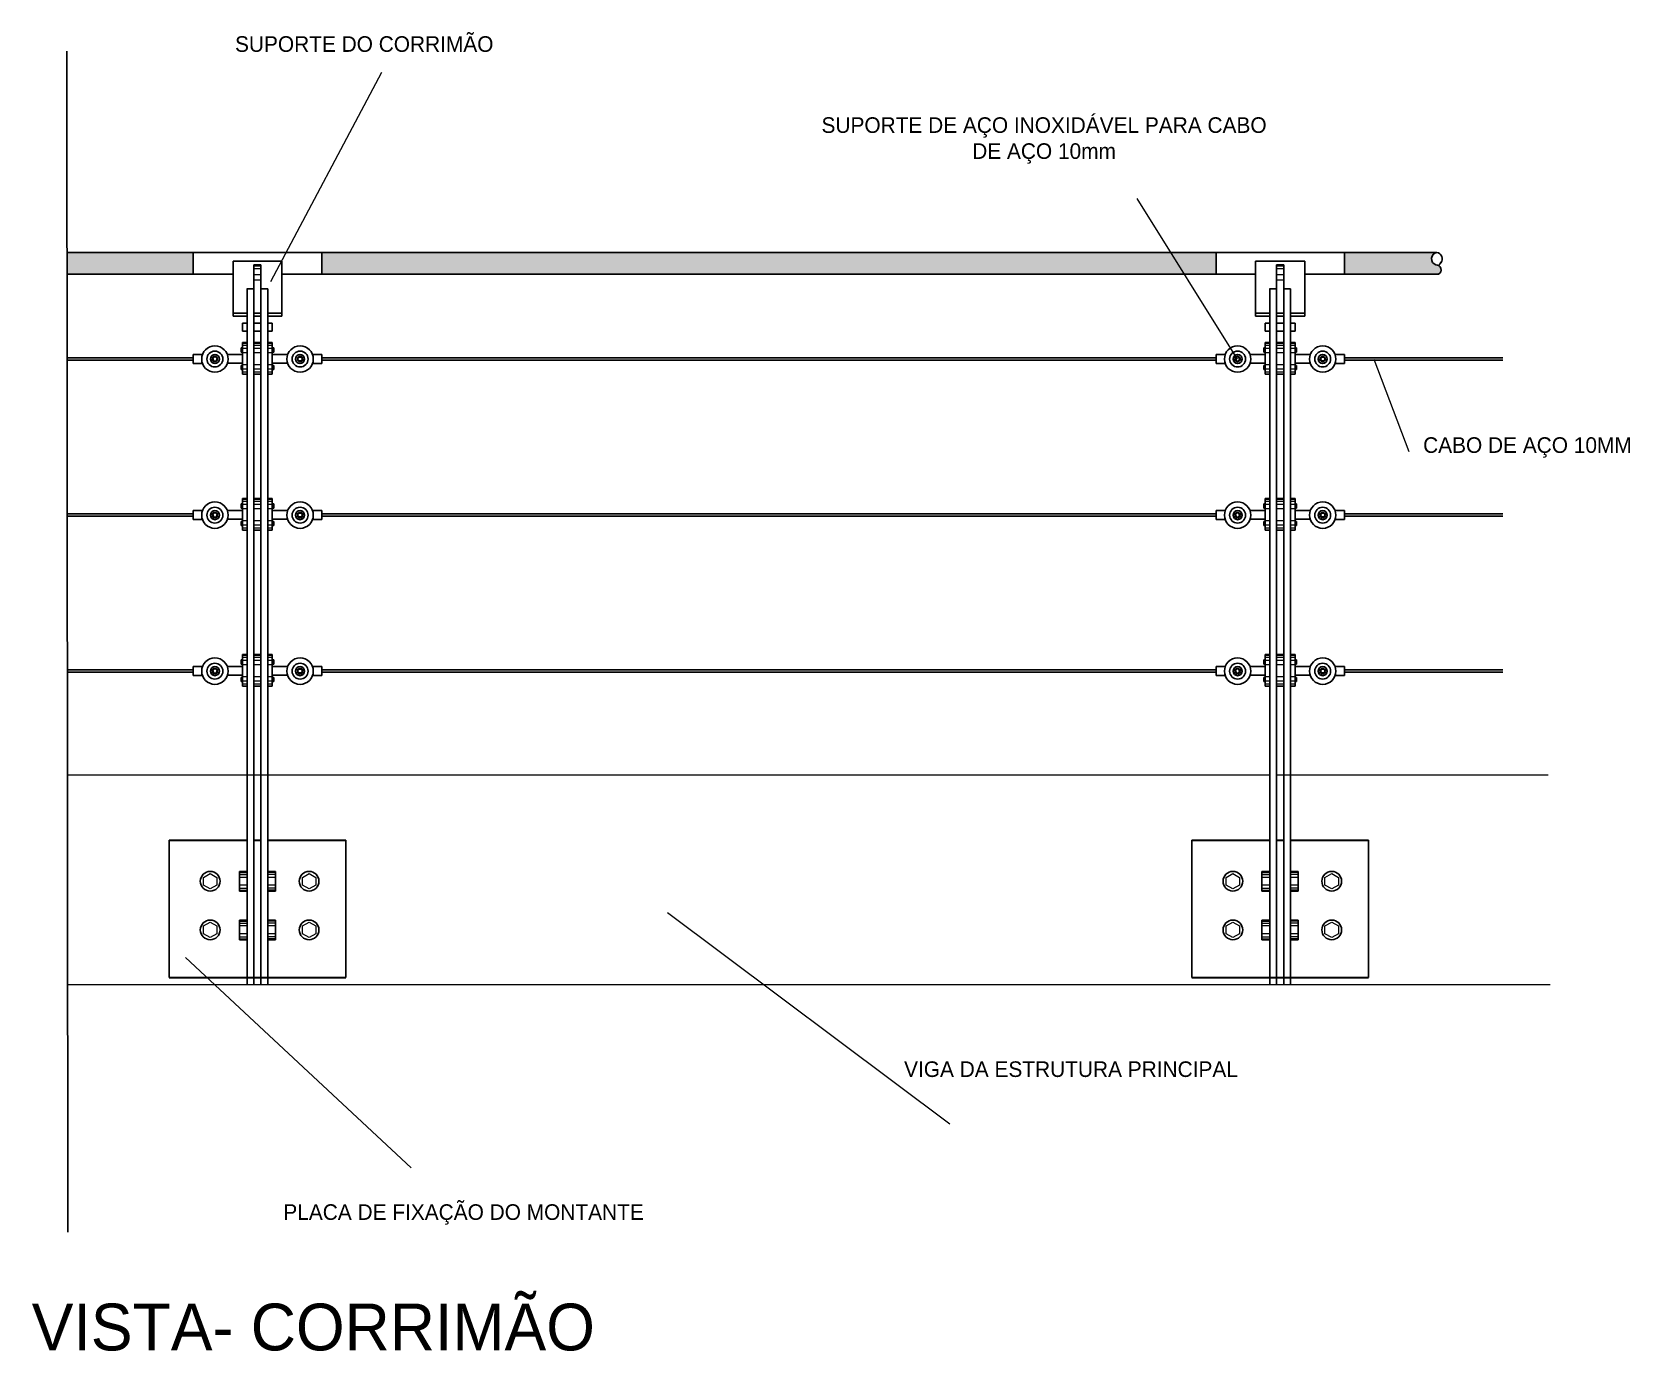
# Model space of a CAD drawing. Header units: millimetres. Extents: x 908.4 to 963.4, y 274.9 to 316.3.
# Drawn here: x 938.97 to 940.228, y 284.136 to 285.174 of the extents above; entities that cross this region are included whole.
import ezdxf

# ---------------------------------------------------------------- set-up
doc = ezdxf.new("R2010")
doc.units = ezdxf.units.MM
doc.header["$LTSCALE"] = 10
doc.layers.add('ESCALERA', color=90, linetype='Continuous')
doc.layers.add('PN-03', color=180, linetype='Continuous', lineweight=30)
doc.layers.add('TEXTOS', color=90, linetype='Continuous', lineweight=9)
doc.styles.add('FER2', font='', dxfattribs={"height": 1.5})
doc.styles.get('FER2').set_extended_font_data('Dauphin')

msp = doc.modelspace()

# ---------------------------------------------------------------- hatches: boundary and pattern name
at = {"layer": 'ESCALERA'}
for points in [[(939.0972, 285.0007), (938.9978, 285.0007), (938.9978, 284.9836), (939.0972, 284.9836)], [(940.0776, 284.9836, 0.649573), (940.0774, 284.9906, -0.925539), (940.0764, 285.0007), (940.0036, 285.0007), (940.0036, 284.9836)]]:
    msp.add_hatch(color=256, dxfattribs=at).paths.add_polyline_path(points)
h = msp.add_hatch(color=256, dxfattribs=at)
h.paths.add_polyline_path([(939.1983, 285.0007), (939.1983, 284.9836), (939.3632, 284.9836), (939.3677, 285.0007)])
h.paths.add_polyline_path([(939.9025, 284.9836), (939.9025, 285.0007), (939.3677, 285.0007), (939.3632, 284.9836)])

# ---------------------------------------------------------------- linework, layer by layer
for p, q in [((938.9976, 285.1591), (938.9985, 284.2294)), ((938.9978, 285.0007), (940.0764, 285.0007)), ((939.0972, 284.9836), (939.0972, 285.0007)), ((939.1983, 284.9836), (939.1983, 285.0007)), ((939.9025, 284.9836), (939.9025, 285.0007)), ((940.0036, 284.9836), (940.0036, 285.0007)), ((939.1285, 284.9939), (939.1285, 284.9506)), ((939.1285, 284.9939), (939.167, 284.9939)), ((939.1449, 284.9909), (939.1449, 284.4241)), ((939.1505, 284.9909), (939.1449, 284.9909)), ((939.1505, 284.9909), (939.1505, 284.4241)), ((939.167, 284.9939), (939.167, 284.9506)), ((939.9337, 284.9939), (939.9337, 284.9506)), ((939.9337, 284.9939), (939.9723, 284.9939)), ((939.9502, 284.9909), (939.9502, 284.4241)), ((939.9558, 284.9909), (939.9502, 284.9909)), ((939.9558, 284.9909), (939.9558, 284.4241)), ((939.9723, 284.9939), (939.9723, 284.9506)), ((940.0776, 284.9905), (940.0776, 284.9905)), ((938.9978, 284.9836), (939.1285, 284.9836)), ((939.167, 284.9836), (939.9337, 284.9836)), ((939.9723, 284.9836), (940.0776, 284.9836)), ((939.1395, 284.9722), (939.1395, 284.4241)), ((939.1449, 284.9721), (939.1395, 284.9721)), ((939.156, 284.9721), (939.1505, 284.9721)), ((939.156, 284.9721), (939.156, 284.4241)), ((939.9448, 284.9722), (939.9448, 284.4241)), ((939.9502, 284.9721), (939.9448, 284.9721)), ((939.9612, 284.9721), (939.9558, 284.9721)), ((939.9612, 284.9721), (939.9612, 284.4241)), ((939.1285, 284.953), (939.1395, 284.953)), ((939.1285, 284.9506), (939.1395, 284.9506)), ((939.1449, 284.953), (939.1505, 284.953)), ((939.1449, 284.9506), (939.1505, 284.9506)), ((939.156, 284.953), (939.167, 284.953)), ((939.156, 284.9506), (939.167, 284.9506)), ((939.9337, 284.953), (939.9448, 284.953)), ((939.9337, 284.9506), (939.9448, 284.9506)), ((939.9502, 284.953), (939.9558, 284.953)), ((939.9502, 284.9506), (939.9558, 284.9506)), ((939.9612, 284.953), (939.9723, 284.953)), ((939.9612, 284.9506), (939.9723, 284.9506)), ((939.136, 284.9387), (939.136, 284.9449)), ((939.1395, 284.9449), (939.136, 284.9449)), ((939.1395, 284.9387), (939.136, 284.9387)), ((939.1505, 284.9449), (939.1449, 284.9449)), ((939.1505, 284.9387), (939.1449, 284.9387)), ((939.1594, 284.9449), (939.156, 284.9449)), ((939.1594, 284.9387), (939.156, 284.9387)), ((939.1594, 284.9387), (939.1594, 284.9449)), ((939.9413, 284.9387), (939.9413, 284.9449)), ((939.9448, 284.9449), (939.9413, 284.9449)), ((939.9448, 284.9387), (939.9413, 284.9387)), ((939.9558, 284.9449), (939.9502, 284.9449)), ((939.9558, 284.9387), (939.9502, 284.9387)), ((939.9647, 284.9449), (939.9612, 284.9449)), ((939.9647, 284.9387), (939.9612, 284.9387)), ((939.9647, 284.9387), (939.9647, 284.9449)), ((939.1349, 284.9257), (939.1349, 284.9223)), ((939.136, 284.9257), (939.1349, 284.9257)), ((939.136, 284.9223), (939.1349, 284.9223)), ((939.136, 284.9298), (939.136, 284.9049)), ((939.1395, 284.9298), (939.136, 284.9298)), ((939.1505, 284.9298), (939.1449, 284.9298)), ((939.1594, 284.9298), (939.156, 284.9298)), ((939.1594, 284.9298), (939.1594, 284.9049)), ((939.1606, 284.9257), (939.1594, 284.9257)), ((939.1606, 284.9223), (939.1594, 284.9223)), ((939.1606, 284.9257), (939.1606, 284.9223)), ((939.9401, 284.9257), (939.9401, 284.9223)), ((939.9413, 284.9257), (939.9401, 284.9257)), ((939.9413, 284.9223), (939.9401, 284.9223)), ((939.9413, 284.9298), (939.9413, 284.9049)), ((939.9448, 284.9298), (939.9413, 284.9298)), ((939.9558, 284.9298), (939.9502, 284.9298)), ((939.9647, 284.9298), (939.9612, 284.9298)), ((939.9647, 284.9298), (939.9647, 284.9049)), ((939.9658, 284.9257), (939.9647, 284.9257)), ((939.9658, 284.9223), (939.9647, 284.9223)), ((939.9658, 284.9257), (939.9658, 284.9223)), ((938.9979, 284.9178), (939.0972, 284.9178)), ((938.9979, 284.9158), (939.0972, 284.9158)), ((939.0972, 284.9203), (939.1045, 284.9203)), ((939.0972, 284.9203), (939.0972, 284.9132)), ((939.0972, 284.9132), (939.1045, 284.9132)), ((939.124, 284.9203), (939.136, 284.9203)), ((939.1242, 284.9136), (939.136, 284.9136)), ((939.1349, 284.9118), (939.1349, 284.9085)), ((939.136, 284.9118), (939.1349, 284.9118)), ((939.1715, 284.9203), (939.1594, 284.9203)), ((939.1714, 284.9136), (939.1594, 284.9136)), ((939.1606, 284.9118), (939.1594, 284.9118)), ((939.1606, 284.9118), (939.1606, 284.9085)), ((939.1983, 284.9203), (939.191, 284.9203)), ((939.1983, 284.9132), (939.191, 284.9132)), ((939.1983, 284.9203), (939.1983, 284.9132)), ((939.1983, 284.9178), (939.9025, 284.9178)), ((939.1983, 284.9158), (939.9025, 284.9158)), ((939.9025, 284.9203), (939.9098, 284.9203)), ((939.9025, 284.9203), (939.9025, 284.9132)), ((939.9025, 284.9132), (939.9098, 284.9132)), ((939.9293, 284.9203), (939.9413, 284.9203)), ((939.9294, 284.9136), (939.9413, 284.9136)), ((939.9401, 284.9118), (939.9401, 284.9085)), ((939.9413, 284.9118), (939.9401, 284.9118)), ((939.9768, 284.9203), (939.9647, 284.9203)), ((939.9766, 284.9136), (939.9647, 284.9136)), ((939.9658, 284.9118), (939.9647, 284.9118)), ((939.9658, 284.9118), (939.9658, 284.9085)), ((940.0036, 284.9203), (939.9963, 284.9203)), ((940.0036, 284.9132), (939.9963, 284.9132)), ((940.0036, 284.9203), (940.0036, 284.9132)), ((940.0036, 284.9178), (940.1283, 284.9178)), ((940.0036, 284.9158), (940.1283, 284.9158)), ((939.136, 284.9085), (939.1349, 284.9085)), ((939.1395, 284.9049), (939.136, 284.9049)), ((939.1505, 284.9049), (939.1449, 284.9049)), ((939.1594, 284.9049), (939.156, 284.9049)), ((939.1606, 284.9085), (939.1594, 284.9085)), ((939.9413, 284.9085), (939.9401, 284.9085)), ((939.9448, 284.9049), (939.9413, 284.9049)), ((939.9558, 284.9049), (939.9502, 284.9049)), ((939.9647, 284.9049), (939.9612, 284.9049)), ((939.9658, 284.9085), (939.9647, 284.9085)), ((939.0972, 284.7975), (939.1045, 284.7975)), ((939.0972, 284.7975), (939.0972, 284.7904)), ((939.124, 284.7975), (939.136, 284.7975)), ((939.1349, 284.8029), (939.1349, 284.7995)), ((939.136, 284.8029), (939.1349, 284.8029)), ((939.136, 284.7995), (939.1349, 284.7995)), ((939.136, 284.807), (939.136, 284.782)), ((939.1395, 284.807), (939.136, 284.807)), ((939.1505, 284.807), (939.1449, 284.807)), ((939.1594, 284.807), (939.156, 284.807)), ((939.1594, 284.807), (939.1594, 284.782)), ((939.1606, 284.8029), (939.1594, 284.8029)), ((939.1606, 284.7995), (939.1594, 284.7995)), ((939.1715, 284.7975), (939.1594, 284.7975)), ((939.1606, 284.8029), (939.1606, 284.7995)), ((939.1983, 284.7975), (939.191, 284.7975)), ((939.1983, 284.7975), (939.1983, 284.7904)), ((939.9025, 284.7975), (939.9098, 284.7975)), ((939.9025, 284.7975), (939.9025, 284.7904)), ((939.9293, 284.7975), (939.9413, 284.7975)), ((939.9401, 284.8029), (939.9401, 284.7995)), ((939.9413, 284.8029), (939.9401, 284.8029)), ((939.9413, 284.7995), (939.9401, 284.7995)), ((939.9413, 284.807), (939.9413, 284.782)), ((939.9448, 284.807), (939.9413, 284.807)), ((939.9558, 284.807), (939.9502, 284.807)), ((939.9647, 284.807), (939.9612, 284.807)), ((939.9647, 284.807), (939.9647, 284.782)), ((939.9658, 284.8029), (939.9647, 284.8029)), ((939.9658, 284.7995), (939.9647, 284.7995)), ((939.9768, 284.7975), (939.9647, 284.7975)), ((939.9658, 284.8029), (939.9658, 284.7995)), ((940.0036, 284.7975), (939.9963, 284.7975)), ((940.0036, 284.7975), (940.0036, 284.7904)), ((938.9979, 284.795), (939.0972, 284.795)), ((938.9979, 284.793), (939.0972, 284.793)), ((939.0972, 284.7904), (939.1045, 284.7904)), ((939.1242, 284.7908), (939.136, 284.7908)), ((939.1349, 284.789), (939.1349, 284.7857)), ((939.136, 284.789), (939.1349, 284.789)), ((939.136, 284.7857), (939.1349, 284.7857)), ((939.1714, 284.7908), (939.1594, 284.7908)), ((939.1606, 284.789), (939.1594, 284.789)), ((939.1606, 284.7857), (939.1594, 284.7857)), ((939.1606, 284.789), (939.1606, 284.7857)), ((939.1983, 284.7904), (939.191, 284.7904)), ((939.1983, 284.795), (939.9025, 284.795)), ((939.1983, 284.793), (939.9025, 284.793)), ((939.9025, 284.7904), (939.9098, 284.7904)), ((939.9294, 284.7908), (939.9413, 284.7908)), ((939.9401, 284.789), (939.9401, 284.7857)), ((939.9413, 284.789), (939.9401, 284.789)), ((939.9413, 284.7857), (939.9401, 284.7857)), ((939.9766, 284.7908), (939.9647, 284.7908)), ((939.9658, 284.789), (939.9647, 284.789)), ((939.9658, 284.7857), (939.9647, 284.7857)), ((939.9658, 284.789), (939.9658, 284.7857)), ((940.0036, 284.7904), (939.9963, 284.7904)), ((940.0036, 284.795), (940.1283, 284.795)), ((940.0036, 284.793), (940.1283, 284.793)), ((939.1395, 284.782), (939.136, 284.782)), ((939.1505, 284.782), (939.1449, 284.782)), ((939.1594, 284.782), (939.156, 284.782)), ((939.9448, 284.782), (939.9413, 284.782)), ((939.9558, 284.782), (939.9502, 284.782)), ((939.9647, 284.782), (939.9612, 284.782)), ((939.136, 284.6842), (939.136, 284.6592)), ((939.1395, 284.6842), (939.136, 284.6842)), ((939.1505, 284.6842), (939.1449, 284.6842)), ((939.1594, 284.6842), (939.156, 284.6842)), ((939.1594, 284.6842), (939.1594, 284.6592)), ((939.9413, 284.6842), (939.9413, 284.6592)), ((939.9448, 284.6842), (939.9413, 284.6842)), ((939.9558, 284.6842), (939.9502, 284.6842)), ((939.9647, 284.6842), (939.9612, 284.6842)), ((939.9647, 284.6842), (939.9647, 284.6592)), ((938.9979, 284.6722), (939.0972, 284.6722)), ((939.0972, 284.6747), (939.1045, 284.6747)), ((939.0972, 284.6747), (939.0972, 284.6676)), ((939.124, 284.6747), (939.136, 284.6747)), ((939.1349, 284.6801), (939.1349, 284.6767)), ((939.136, 284.6801), (939.1349, 284.6801)), ((939.136, 284.6767), (939.1349, 284.6767)), ((939.1606, 284.6801), (939.1594, 284.6801)), ((939.1606, 284.6767), (939.1594, 284.6767)), ((939.1715, 284.6747), (939.1594, 284.6747)), ((939.1606, 284.6801), (939.1606, 284.6767)), ((939.1983, 284.6747), (939.191, 284.6747)), ((939.1983, 284.6747), (939.1983, 284.6676)), ((939.1983, 284.6722), (939.9025, 284.6722)), ((939.9025, 284.6747), (939.9098, 284.6747)), ((939.9025, 284.6747), (939.9025, 284.6676)), ((939.9293, 284.6747), (939.9413, 284.6747)), ((939.9401, 284.6801), (939.9401, 284.6767)), ((939.9413, 284.6801), (939.9401, 284.6801)), ((939.9413, 284.6767), (939.9401, 284.6767)), ((939.9658, 284.6801), (939.9647, 284.6801)), ((939.9658, 284.6767), (939.9647, 284.6767)), ((939.9768, 284.6747), (939.9647, 284.6747)), ((939.9658, 284.6801), (939.9658, 284.6767)), ((940.0036, 284.6747), (939.9963, 284.6747)), ((940.0036, 284.6747), (940.0036, 284.6676)), ((940.0036, 284.6722), (940.1283, 284.6722)), ((938.9979, 284.6702), (939.0972, 284.6702)), ((939.0972, 284.6676), (939.1045, 284.6676)), ((939.1242, 284.668), (939.136, 284.668)), ((939.1349, 284.6662), (939.1349, 284.6629)), ((939.136, 284.6662), (939.1349, 284.6662)), ((939.136, 284.6629), (939.1349, 284.6629)), ((939.1395, 284.6592), (939.136, 284.6592)), ((939.1505, 284.6592), (939.1449, 284.6592)), ((939.1594, 284.6592), (939.156, 284.6592)), ((939.1714, 284.668), (939.1594, 284.668)), ((939.1606, 284.6662), (939.1594, 284.6662)), ((939.1606, 284.6629), (939.1594, 284.6629)), ((939.1606, 284.6662), (939.1606, 284.6629)), ((939.1983, 284.6676), (939.191, 284.6676)), ((939.1983, 284.6702), (939.9025, 284.6702)), ((939.9025, 284.6676), (939.9098, 284.6676)), ((939.9294, 284.668), (939.9413, 284.668)), ((939.9401, 284.6662), (939.9401, 284.6629)), ((939.9413, 284.6662), (939.9401, 284.6662)), ((939.9413, 284.6629), (939.9401, 284.6629)), ((939.9448, 284.6592), (939.9413, 284.6592)), ((939.9558, 284.6592), (939.9502, 284.6592)), ((939.9647, 284.6592), (939.9612, 284.6592)), ((939.9766, 284.668), (939.9647, 284.668)), ((939.9658, 284.6662), (939.9647, 284.6662)), ((939.9658, 284.6629), (939.9647, 284.6629)), ((939.9658, 284.6662), (939.9658, 284.6629)), ((940.0036, 284.6676), (939.9963, 284.6676)), ((940.0036, 284.6702), (940.1283, 284.6702)), ((939.0781, 284.538), (939.0781, 284.4299)), ((939.2174, 284.43), (939.2174, 284.538)), ((939.8834, 284.538), (939.8834, 284.4299)), ((940.0226, 284.43), (940.0226, 284.538)), ((939.1335, 284.5134), (939.1335, 284.4979)), ((939.1395, 284.5134), (939.1335, 284.5134)), ((939.1619, 284.5134), (939.156, 284.5134)), ((939.1619, 284.5134), (939.1619, 284.4979)), ((939.9387, 284.5134), (939.9387, 284.4979)), ((939.9448, 284.5134), (939.9387, 284.5134)), ((939.9672, 284.5134), (939.9612, 284.5134)), ((939.9672, 284.5134), (939.9672, 284.4979)), ((939.1395, 284.4979), (939.1335, 284.4979)), ((939.1619, 284.4979), (939.156, 284.4979)), ((939.9448, 284.4979), (939.9387, 284.4979)), ((939.9672, 284.4979), (939.9612, 284.4979)), ((939.1335, 284.4751), (939.1335, 284.4596)), ((939.1395, 284.4751), (939.1335, 284.4751)), ((939.1619, 284.4751), (939.156, 284.4751)), ((939.1619, 284.4751), (939.1619, 284.4596)), ((939.9387, 284.4751), (939.9387, 284.4596)), ((939.9448, 284.4751), (939.9387, 284.4751)), ((939.9672, 284.4751), (939.9612, 284.4751)), ((939.9672, 284.4751), (939.9672, 284.4596)), ((939.1395, 284.4596), (939.1335, 284.4596)), ((939.1619, 284.4596), (939.156, 284.4596)), ((939.9448, 284.4596), (939.9387, 284.4596)), ((939.9672, 284.4596), (939.9612, 284.4596))]:
    msp.add_line(p, q, dxfattribs=at)
for centre, radius in [((939.1142, 284.9168), 0.0104), ((939.1142, 284.9168), 0.00626), ((939.1813, 284.9168), 0.0104), ((939.1813, 284.9168), 0.00626), ((939.9195, 284.9168), 0.0104), ((939.9195, 284.9168), 0.00626), ((939.9865, 284.9168), 0.0104), ((939.9865, 284.9168), 0.00626), ((939.1142, 284.9168), 0.00357), ((939.1142, 284.9168), 0.00217), ((939.1813, 284.9168), 0.00357), ((939.1813, 284.9168), 0.00217), ((939.9195, 284.9168), 0.00357), ((939.9195, 284.9168), 0.00217), ((939.9865, 284.9168), 0.00357), ((939.9865, 284.9168), 0.00217), ((939.1142, 284.7939), 0.0104), ((939.1142, 284.7939), 0.00626), ((939.1142, 284.7939), 0.00357), ((939.1142, 284.7939), 0.00217), ((939.1813, 284.7939), 0.0104), ((939.1813, 284.7939), 0.00626), ((939.1813, 284.7939), 0.00357), ((939.1813, 284.7939), 0.00217), ((939.9195, 284.7939), 0.0104), ((939.9195, 284.7939), 0.00626), ((939.9195, 284.7939), 0.00357), ((939.9195, 284.7939), 0.00217), ((939.9865, 284.7939), 0.0104), ((939.9865, 284.7939), 0.00626), ((939.9865, 284.7939), 0.00357), ((939.9865, 284.7939), 0.00217), ((939.1142, 284.6711), 0.0104), ((939.1142, 284.6711), 0.00626), ((939.1142, 284.6711), 0.00357), ((939.1142, 284.6711), 0.00217), ((939.1813, 284.6711), 0.0104), ((939.1813, 284.6711), 0.00626), ((939.1813, 284.6711), 0.00357), ((939.1813, 284.6711), 0.00217), ((939.9195, 284.6711), 0.0104), ((939.9195, 284.6711), 0.00626), ((939.9195, 284.6711), 0.00357), ((939.9195, 284.6711), 0.00217), ((939.9865, 284.6711), 0.0104), ((939.9865, 284.6711), 0.00626), ((939.9865, 284.6711), 0.00357), ((939.9865, 284.6711), 0.00217), ((939.1105, 284.5057), 0.00776), ((939.1884, 284.5057), 0.00776), ((939.9158, 284.5057), 0.00776), ((939.9936, 284.5057), 0.00776), ((939.1105, 284.4674), 0.00776), ((939.1884, 284.4674), 0.00776), ((939.9158, 284.4674), 0.00776), ((939.9936, 284.4674), 0.00776)]:
    msp.add_circle(centre, radius, dxfattribs=at)
for centre, radius, start, end in [((940.0773, 284.9957), 0.00509, 100.1563, 251.3877), ((940.0755, 284.9957), 0.00509, 322.5168, 79.8437), ((940.0759, 284.987), 0.00387, 296.1838, 94.4755), ((940.0957, 284.9802), 0.0205, 142.5168, 150.2466)]:
    msp.add_arc(centre, radius, start, end, dxfattribs=at)
at = {"layer": 'PN-03', "ltscale": 0.1}
for p, q in [((939.0781, 284.538), (939.1395, 284.538)), ((939.1449, 284.538), (939.1505, 284.538)), ((939.156, 284.538), (939.2174, 284.538)), ((939.8834, 284.538), (939.9448, 284.538)), ((939.9502, 284.538), (939.9558, 284.538)), ((939.9612, 284.538), (940.0226, 284.538)), ((939.0781, 284.4299), (939.2174, 284.4299)), ((939.8834, 284.4299), (940.0226, 284.43))]:
    msp.add_line(p, q, dxfattribs=at)
at = {"layer": 'TEXTOS', "ltscale": 0.1}
for p, q in [((939.1505, 284.9906), (939.1449, 284.9906)), ((939.1505, 284.9899), (939.1449, 284.9899)), ((939.1505, 284.9878), (939.1449, 284.9878)), ((939.9558, 284.9906), (939.9502, 284.9906)), ((939.9558, 284.9899), (939.9502, 284.9899)), ((939.9558, 284.9878), (939.9502, 284.9878)), ((939.1505, 284.9831), (939.1449, 284.9831)), ((939.1505, 284.9789), (939.1449, 284.9789)), ((939.9558, 284.9831), (939.9502, 284.9831)), ((939.9558, 284.9789), (939.9502, 284.9789)), ((939.1395, 284.929), (939.136, 284.929)), ((939.1395, 284.9275), (939.136, 284.9275)), ((939.1395, 284.9252), (939.136, 284.9252)), ((939.1505, 284.929), (939.1449, 284.929)), ((939.1505, 284.9275), (939.1449, 284.9275)), ((939.1505, 284.9252), (939.1449, 284.9252)), ((939.1594, 284.929), (939.156, 284.929)), ((939.1594, 284.9275), (939.156, 284.9275)), ((939.1594, 284.9252), (939.156, 284.9252)), ((939.9448, 284.929), (939.9413, 284.929)), ((939.9448, 284.9275), (939.9413, 284.9275)), ((939.9448, 284.9252), (939.9413, 284.9252)), ((939.9558, 284.929), (939.9502, 284.929)), ((939.9558, 284.9275), (939.9502, 284.9275)), ((939.9558, 284.9252), (939.9502, 284.9252)), ((939.9647, 284.929), (939.9612, 284.929)), ((939.9647, 284.9275), (939.9612, 284.9275)), ((939.9647, 284.9252), (939.9612, 284.9252)), ((939.1395, 284.9218), (939.136, 284.9218)), ((939.1395, 284.9122), (939.136, 284.9122)), ((939.1505, 284.9218), (939.1449, 284.9218)), ((939.1505, 284.9122), (939.1449, 284.9122)), ((939.1594, 284.9218), (939.156, 284.9218)), ((939.1594, 284.9122), (939.156, 284.9122)), ((939.9448, 284.9218), (939.9413, 284.9218)), ((939.9448, 284.9122), (939.9413, 284.9122)), ((939.9558, 284.9218), (939.9502, 284.9218)), ((939.9558, 284.9122), (939.9502, 284.9122)), ((939.9647, 284.9218), (939.9612, 284.9218)), ((939.9647, 284.9122), (939.9612, 284.9122)), ((939.1395, 284.9087), (939.136, 284.9087)), ((939.1395, 284.9064), (939.136, 284.9064)), ((939.1395, 284.905), (939.136, 284.905)), ((939.1505, 284.9087), (939.1449, 284.9087)), ((939.1505, 284.9064), (939.1449, 284.9064)), ((939.1505, 284.905), (939.1449, 284.905)), ((939.1594, 284.9087), (939.156, 284.9087)), ((939.1594, 284.9064), (939.156, 284.9064)), ((939.1594, 284.905), (939.156, 284.905)), ((939.9448, 284.9087), (939.9413, 284.9087)), ((939.9448, 284.9064), (939.9413, 284.9064)), ((939.9448, 284.905), (939.9413, 284.905)), ((939.9558, 284.9087), (939.9502, 284.9087)), ((939.9558, 284.9064), (939.9502, 284.9064)), ((939.9558, 284.905), (939.9502, 284.905)), ((939.9647, 284.9087), (939.9612, 284.9087)), ((939.9647, 284.9064), (939.9612, 284.9064)), ((939.9647, 284.905), (939.9612, 284.905)), ((939.1395, 284.8062), (939.136, 284.8062)), ((939.1395, 284.8047), (939.136, 284.8047)), ((939.1395, 284.8024), (939.136, 284.8024)), ((939.1395, 284.7989), (939.136, 284.7989)), ((939.1505, 284.8062), (939.1449, 284.8062)), ((939.1505, 284.8047), (939.1449, 284.8047)), ((939.1505, 284.8024), (939.1449, 284.8024)), ((939.1505, 284.7989), (939.1449, 284.7989)), ((939.1594, 284.8062), (939.156, 284.8062)), ((939.1594, 284.8047), (939.156, 284.8047)), ((939.1594, 284.8024), (939.156, 284.8024)), ((939.1594, 284.7989), (939.156, 284.7989)), ((939.9448, 284.8062), (939.9413, 284.8062)), ((939.9448, 284.8047), (939.9413, 284.8047)), ((939.9448, 284.8024), (939.9413, 284.8024)), ((939.9448, 284.7989), (939.9413, 284.7989)), ((939.9558, 284.8062), (939.9502, 284.8062)), ((939.9558, 284.8047), (939.9502, 284.8047)), ((939.9558, 284.8024), (939.9502, 284.8024)), ((939.9558, 284.7989), (939.9502, 284.7989)), ((939.9647, 284.8062), (939.9612, 284.8062)), ((939.9647, 284.8047), (939.9612, 284.8047)), ((939.9647, 284.8024), (939.9612, 284.8024)), ((939.9647, 284.7989), (939.9612, 284.7989)), ((939.1395, 284.7894), (939.136, 284.7894)), ((939.1395, 284.7859), (939.136, 284.7859)), ((939.1395, 284.7836), (939.136, 284.7836)), ((939.1505, 284.7894), (939.1449, 284.7894)), ((939.1505, 284.7859), (939.1449, 284.7859)), ((939.1505, 284.7836), (939.1449, 284.7836)), ((939.1594, 284.7894), (939.156, 284.7894)), ((939.1594, 284.7859), (939.156, 284.7859)), ((939.1594, 284.7836), (939.156, 284.7836)), ((939.9448, 284.7894), (939.9413, 284.7894)), ((939.9448, 284.7859), (939.9413, 284.7859)), ((939.9448, 284.7836), (939.9413, 284.7836)), ((939.9558, 284.7894), (939.9502, 284.7894)), ((939.9558, 284.7859), (939.9502, 284.7859)), ((939.9558, 284.7836), (939.9502, 284.7836)), ((939.9647, 284.7894), (939.9612, 284.7894)), ((939.9647, 284.7859), (939.9612, 284.7859)), ((939.9647, 284.7836), (939.9612, 284.7836)), ((939.1395, 284.7822), (939.136, 284.7822)), ((939.1505, 284.7822), (939.1449, 284.7822)), ((939.1594, 284.7822), (939.156, 284.7822)), ((939.9448, 284.7822), (939.9413, 284.7822)), ((939.9558, 284.7822), (939.9502, 284.7822)), ((939.9647, 284.7822), (939.9612, 284.7822)), ((939.1395, 284.6834), (939.136, 284.6834)), ((939.1505, 284.6834), (939.1449, 284.6834)), ((939.1594, 284.6834), (939.156, 284.6834)), ((939.9448, 284.6834), (939.9413, 284.6834)), ((939.9558, 284.6834), (939.9502, 284.6834)), ((939.9647, 284.6834), (939.9612, 284.6834)), ((939.1395, 284.6819), (939.136, 284.6819)), ((939.1395, 284.6796), (939.136, 284.6796)), ((939.1395, 284.6761), (939.136, 284.6761)), ((939.1505, 284.6819), (939.1449, 284.6819)), ((939.1505, 284.6796), (939.1449, 284.6796)), ((939.1505, 284.6761), (939.1449, 284.6761)), ((939.1594, 284.6819), (939.156, 284.6819)), ((939.1594, 284.6796), (939.156, 284.6796)), ((939.1594, 284.6761), (939.156, 284.6761)), ((939.9448, 284.6819), (939.9413, 284.6819)), ((939.9448, 284.6796), (939.9413, 284.6796)), ((939.9448, 284.6761), (939.9413, 284.6761)), ((939.9558, 284.6819), (939.9502, 284.6819)), ((939.9558, 284.6796), (939.9502, 284.6796)), ((939.9558, 284.6761), (939.9502, 284.6761)), ((939.9647, 284.6819), (939.9612, 284.6819)), ((939.9647, 284.6796), (939.9612, 284.6796)), ((939.9647, 284.6761), (939.9612, 284.6761)), ((939.1395, 284.6666), (939.136, 284.6666)), ((939.1395, 284.6631), (939.136, 284.6631)), ((939.1395, 284.6608), (939.136, 284.6608)), ((939.1395, 284.6593), (939.136, 284.6593)), ((939.1505, 284.6666), (939.1449, 284.6666)), ((939.1505, 284.6631), (939.1449, 284.6631)), ((939.1505, 284.6608), (939.1449, 284.6608)), ((939.1505, 284.6593), (939.1449, 284.6593)), ((939.1594, 284.6666), (939.156, 284.6666)), ((939.1594, 284.6631), (939.156, 284.6631)), ((939.1594, 284.6608), (939.156, 284.6608)), ((939.1594, 284.6593), (939.156, 284.6593)), ((939.9448, 284.6666), (939.9413, 284.6666)), ((939.9448, 284.6631), (939.9413, 284.6631)), ((939.9448, 284.6608), (939.9413, 284.6608)), ((939.9448, 284.6593), (939.9413, 284.6593)), ((939.9558, 284.6666), (939.9502, 284.6666)), ((939.9558, 284.6631), (939.9502, 284.6631)), ((939.9558, 284.6608), (939.9502, 284.6608)), ((939.9558, 284.6593), (939.9502, 284.6593)), ((939.9647, 284.6666), (939.9612, 284.6666)), ((939.9647, 284.6631), (939.9612, 284.6631)), ((939.9647, 284.6608), (939.9612, 284.6608)), ((939.9647, 284.6593), (939.9612, 284.6593)), ((939.9448, 284.5892), (938.9981, 284.5892)), ((939.1505, 284.5892), (939.1449, 284.5892)), ((940.164, 284.5892), (939.9502, 284.5892)), ((939.9558, 284.5892), (939.9502, 284.5892)), ((939.1395, 284.5087), (939.1335, 284.5087)), ((939.1336, 284.5127), (939.1396, 284.5127)), ((939.1336, 284.5111), (939.1396, 284.5111)), ((939.1619, 284.5127), (939.156, 284.5127)), ((939.1619, 284.5111), (939.156, 284.5111)), ((939.1619, 284.5087), (939.156, 284.5087)), ((939.1884, 284.5134), (939.1884, 284.5134)), ((939.9448, 284.5087), (939.9387, 284.5087)), ((939.9388, 284.5127), (939.9448, 284.5127)), ((939.9388, 284.5111), (939.9448, 284.5111)), ((939.9672, 284.5127), (939.9612, 284.5127)), ((939.9672, 284.5111), (939.9612, 284.5111)), ((939.9672, 284.5087), (939.9612, 284.5087)), ((939.9936, 284.5134), (939.9936, 284.5134)), ((939.1105, 284.4979), (939.1105, 284.4979)), ((939.1395, 284.5026), (939.1335, 284.5026)), ((939.1336, 284.5003), (939.1396, 284.5003)), ((939.1336, 284.4987), (939.1396, 284.4987)), ((939.1619, 284.5026), (939.156, 284.5026)), ((939.1619, 284.5003), (939.156, 284.5003)), ((939.1619, 284.4987), (939.156, 284.4987)), ((939.9158, 284.4979), (939.9158, 284.4979)), ((939.9448, 284.5026), (939.9387, 284.5026)), ((939.9388, 284.5003), (939.9448, 284.5003)), ((939.9388, 284.4987), (939.9448, 284.4987)), ((939.9672, 284.5026), (939.9612, 284.5026)), ((939.9672, 284.5003), (939.9612, 284.5003)), ((939.9672, 284.4987), (939.9612, 284.4987)), ((939.1395, 284.4705), (939.1335, 284.4705)), ((939.1336, 284.4744), (939.1396, 284.4744)), ((939.1336, 284.4728), (939.1396, 284.4728)), ((939.1619, 284.4744), (939.156, 284.4744)), ((939.1619, 284.4728), (939.156, 284.4728)), ((939.1619, 284.4705), (939.156, 284.4705)), ((939.4707, 284.481), (939.693, 284.3148)), ((939.9448, 284.4705), (939.9387, 284.4705)), ((939.9388, 284.4744), (939.9448, 284.4744)), ((939.9388, 284.4728), (939.9448, 284.4728)), ((939.9672, 284.4744), (939.9612, 284.4744)), ((939.9672, 284.4728), (939.9612, 284.4728)), ((939.9672, 284.4705), (939.9612, 284.4705)), ((939.1395, 284.4643), (939.1335, 284.4643)), ((939.1336, 284.462), (939.1396, 284.462)), ((939.1336, 284.4604), (939.1396, 284.4604)), ((939.1619, 284.4643), (939.156, 284.4643)), ((939.1619, 284.462), (939.156, 284.462)), ((939.1619, 284.4604), (939.156, 284.4604)), ((939.9448, 284.4643), (939.9387, 284.4643)), ((939.9388, 284.462), (939.9448, 284.462)), ((939.9388, 284.4604), (939.9448, 284.4604)), ((939.9672, 284.4643), (939.9612, 284.4643)), ((939.9672, 284.462), (939.9612, 284.462)), ((939.9672, 284.4604), (939.9612, 284.4604)), ((940.1657, 284.4241), (938.9983, 284.4241))]:
    msp.add_line(p, q, dxfattribs=at)
for points in [[(939.1582, 284.9778), (939.2456, 285.1425)], [(939.9195, 284.9168), (939.8403, 285.0431)], [(940.0268, 284.9167), (940.0544, 284.8441)], [(939.0911, 284.4456), (939.2687, 284.2802)]]:
    msp.add_lwpolyline(points, dxfattribs=at)
for points in [[(939.1126, 284.9168), (939.1134, 284.9153), (939.1151, 284.9153), (939.1159, 284.9168), (939.1151, 284.9182), (939.1134, 284.9182)], [(939.1829, 284.9168), (939.1821, 284.9153), (939.1804, 284.9153), (939.1796, 284.9168), (939.1804, 284.9182), (939.1821, 284.9182)], [(939.9179, 284.9168), (939.9187, 284.9153), (939.9203, 284.9153), (939.9212, 284.9168), (939.9203, 284.9182), (939.9187, 284.9182)], [(939.9882, 284.9168), (939.9874, 284.9153), (939.9857, 284.9153), (939.9849, 284.9168), (939.9857, 284.9182), (939.9874, 284.9182)], [(939.1126, 284.7939), (939.1134, 284.7925), (939.1151, 284.7925), (939.1159, 284.7939), (939.1151, 284.7954), (939.1134, 284.7954)], [(939.1829, 284.7939), (939.1821, 284.7925), (939.1804, 284.7925), (939.1796, 284.7939), (939.1804, 284.7954), (939.1821, 284.7954)], [(939.9179, 284.7939), (939.9187, 284.7925), (939.9203, 284.7925), (939.9212, 284.7939), (939.9203, 284.7954), (939.9187, 284.7954)], [(939.9882, 284.7939), (939.9874, 284.7925), (939.9857, 284.7925), (939.9849, 284.7939), (939.9857, 284.7954), (939.9874, 284.7954)], [(939.1126, 284.6711), (939.1134, 284.6697), (939.1151, 284.6697), (939.1159, 284.6711), (939.1151, 284.6726), (939.1134, 284.6726)], [(939.1829, 284.6711), (939.1821, 284.6697), (939.1804, 284.6697), (939.1796, 284.6711), (939.1804, 284.6726), (939.1821, 284.6726)], [(939.9179, 284.6711), (939.9187, 284.6697), (939.9203, 284.6697), (939.9212, 284.6711), (939.9203, 284.6726), (939.9187, 284.6726)], [(939.9882, 284.6711), (939.9874, 284.6697), (939.9857, 284.6697), (939.9849, 284.6711), (939.9857, 284.6726), (939.9874, 284.6726)], [(939.1105, 284.4996), (939.1052, 284.5026), (939.1052, 284.5087), (939.1105, 284.5118), (939.1158, 284.5087), (939.1158, 284.5026)], [(939.1884, 284.4996), (939.1831, 284.5026), (939.1831, 284.5087), (939.1884, 284.5118), (939.1937, 284.5087), (939.1937, 284.5026)], [(939.9158, 284.4996), (939.9105, 284.5026), (939.9105, 284.5087), (939.9158, 284.5118), (939.9211, 284.5087), (939.9211, 284.5026)], [(939.9936, 284.4996), (939.9883, 284.5026), (939.9883, 284.5087), (939.9936, 284.5118), (939.9989, 284.5087), (939.9989, 284.5026)], [(939.1105, 284.4613), (939.1052, 284.4643), (939.1052, 284.4705), (939.1105, 284.4735), (939.1158, 284.4705), (939.1158, 284.4643)], [(939.1884, 284.4613), (939.1831, 284.4643), (939.1831, 284.4705), (939.1884, 284.4735), (939.1937, 284.4705), (939.1937, 284.4643)], [(939.9158, 284.4613), (939.9105, 284.4643), (939.9105, 284.4705), (939.9158, 284.4735), (939.9211, 284.4705), (939.9211, 284.4643)], [(939.9936, 284.4613), (939.9883, 284.4643), (939.9883, 284.4705), (939.9936, 284.4735), (939.9989, 284.4705), (939.9989, 284.4643)]]:
    msp.add_lwpolyline(points, close=True, dxfattribs=at)

# ---------------------------------------------------------------- texts
at = {"layer": 'TEXTOS', "ltscale": 0.1, "attachment_point": 2, "style": 'FER2'}
for s, insert, char_height, width in [('{\\fBankGothic Lt BT|b0|i0|c0|p34;SUPORTE DO CORRIMÃO}', (939.2318, 285.1709), 0.012282, 0.360262), ('{\\fBankGothic Lt BT|b0|i0|c0|p34;SUPORTE DE AÇO INOXIDÁVEL PARA CABO DE AÇO 10mm}', (939.7671, 285.1071), 0.012282, 0.359198), ('{\\fBankGothic Lt BT|b0|i0|c0|p34;CABO DE AÇO 10MM}', (940.1477, 284.8552), 0.012282, 0.230077), ('{\\fBankGothic Lt BT|b0|i0|c0|p34;VIGA DA ESTRUTURA PRINCIPAL}', (939.7883, 284.3639), 0.012282, 0.308679), ('{\\fBankGothic Lt BT|b0|i0|c0|p34;PLACA DE FIXAÇÃO DO MONTANTE}', (939.31, 284.2514), 0.012282, 0.395511), ('{\\fBankGothic Md BT|b0|i0|c0|p34;VISTA- CORRIMÃO}', (939.1917, 284.1732), 0.036845, 1.423036)]:
    msp.add_mtext(s, dxfattribs=dict(at, insert=insert, char_height=char_height, width=width))

doc.saveas('drawing.dxf')
